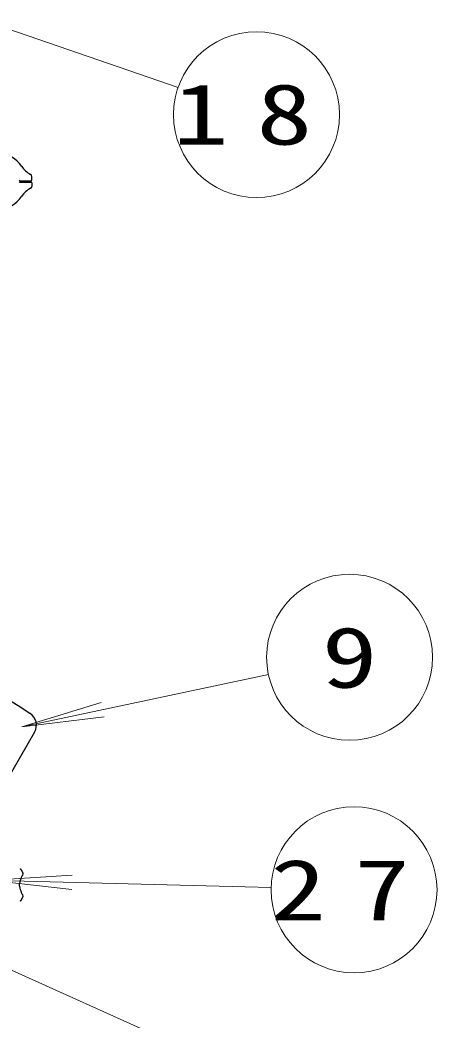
# Model space of a CAD drawing. Units: millimetres on the paper. Extents: x -385 to 0, y -594 to 267.
# Drawn here: x -217.51 to -202.43, y 126.31 to 162.46 of the extents above; entities that cross this region are included whole.
import ezdxf
from ezdxf.enums import TextEntityAlignment as Align

# ---------------------------------------------------------------- set-up
doc = ezdxf.new("R2010")
doc.units = ezdxf.units.MM
doc.layers.add('LY_1', color=7, linetype='Continuous', lineweight=25)
doc.styles.add('ＭＳ ゴシック', font='')
doc.styles.get('ＭＳ ゴシック').set_extended_font_data('MS Gothic')

msp = doc.modelspace()

# ---------------------------------------------------------------- linework, layer by layer
at = {"layer": 'LY_1', "lineweight": 13}
for p, q in [((-211.796, 160.019), (-228.955, 165.941)), ((-208.528, 138.803), (-217.445, 136.913)), ((-217.445, 136.913), (-214.576, 137.788)), ((-217.445, 136.913), (-214.468, 137.277)), ((-218.617, 131.367), (-215.622, 131.55)), ((-218.617, 131.367), (-215.636, 131.027)), ((-208.431, 131.1), (-218.617, 131.367)), ((-208.32, 123.849), (-221.01, 129.539))]:
    msp.add_line(p, q, dxfattribs=at)
at = {"layer": 'LY_1'}
for p, q in [((-217.509, 156.654), (-217.116, 156.654)), ((-217.509, 156.604), (-217.116, 156.604)), ((-217.083, 156.57), (-217.088, 156.438)), ((-217.083, 156.689), (-217.087, 156.81)), ((-216.984, 136.724), (-219.78, 131.881)), ((-217.466, 131.747), (-217.409, 131.64)), ((-217.466, 130.643), (-217.404, 130.758))]:
    msp.add_line(p, q, dxfattribs=at)
at = {"layer": 'LY_1', "lineweight": 13}
for centre in [(-208.96, 159.04), (-205.593, 139.425), (-205.432, 131.021)]:
    msp.add_circle(centre, 3, dxfattribs=at)
at = {"layer": 'LY_1'}
for centre, radius, start, end in [((-218.29, 156.629), 1, 32.7272, 90), ((-216.748, 157.62), 0.833, 212.7272, 242.5412), ((-217.171, 156.807), 0.0833, 2, 62.5412), ((-217.509, 156.687), 0.0333, 184.2707, 270), ((-217.509, 156.571), 0.0333, 90, 175.7293), ((-217.116, 156.687), 0.0333, 270, 2), ((-217.116, 156.571), 0.0333, 358, 90), ((-216.748, 155.638), 0.833, 117.4588, 147.2728), ((-217.171, 156.451), 0.0833, 297.4588, 358), ((-218.29, 156.629), 1, 270, 327.2728), ((-322.387, -28.671), 196.604, 57.63762, 62.36238), ((-217.417, 136.974), 0.5, 330, 57.6376), ((-217.495, 131.731), 0.0333, 28, 120), ((-217.482, 131.6), 0.0833, 327.4588, 28), ((-216.71, 131.107), 0.833, 147.4588, 177.2728), ((-216.71, 131.282), 0.833, 182.7272, 212.5412), ((-217.495, 130.658), 0.0333, 240, 332), ((-217.482, 130.789), 0.0833, 332, 32.5412)]:
    msp.add_arc(centre, radius, start, end, dxfattribs=at)

# ---------------------------------------------------------------- texts
at = {"layer": 'LY_1', "style": 'ＭＳ ゴシック', "width": 1.35}
msp.add_text('9', height=2.199, dxfattribs=at).set_placement((-205.593, 139.425), align=Align.MIDDLE_CENTER)
at = {"layer": 'LY_1', "char_height": 2.199, "attachment_point": 5, "style": 'ＭＳ ゴシック'}
for s, insert in [('\\T1.5;\\W1.35;18', (-208.96, 159.04)), ('\\T1.5;\\W1.35;27', (-205.432, 131.021))]:
    msp.add_mtext(s, dxfattribs=dict(at, insert=insert))

doc.saveas('drawing.dxf')
